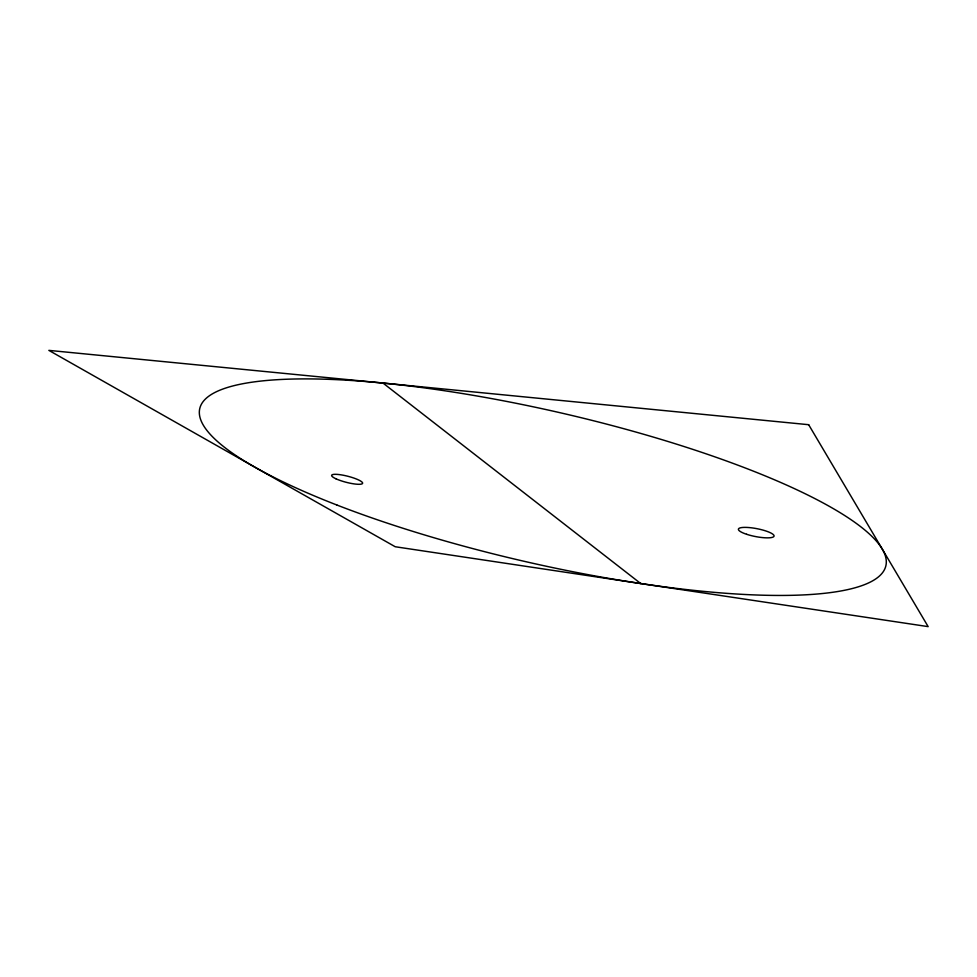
<?xml version="1.0" encoding="UTF-8"?>
<svg xmlns="http://www.w3.org/2000/svg" width="977" height="977" viewBox="0 0 977 977"><rect width="100%" height="100%" fill="white"/><g stroke="black" fill="none" stroke-linecap="round" stroke-linejoin="round"><path stroke-width="1.47" d="M382.996 383.057L640.729 583.55M808.663 424.702L48.85 350.377L395.221 546.741L928.15 626.623L808.663 424.702M335.905 478.767A15.986 3.126 14.4 0 0 362.003 483.884A15.986 3.126 14.4 0 0 343.477 475.274A15.986 3.126 14.4 0 0 335.905 478.767M746.636 534.285A18.172 4.006 11 0 0 774.065 536.068A18.172 4.006 11 0 0 747.979 527.482A18.172 4.006 11 0 0 746.636 534.285M336.87 505.011A351.94 76.426 12.9 0 0 883.855 570.739A351.94 76.426 12.9 0 0 407.751 385.768A351.94 76.426 12.9 0 0 336.87 505.011"/></g></svg>
